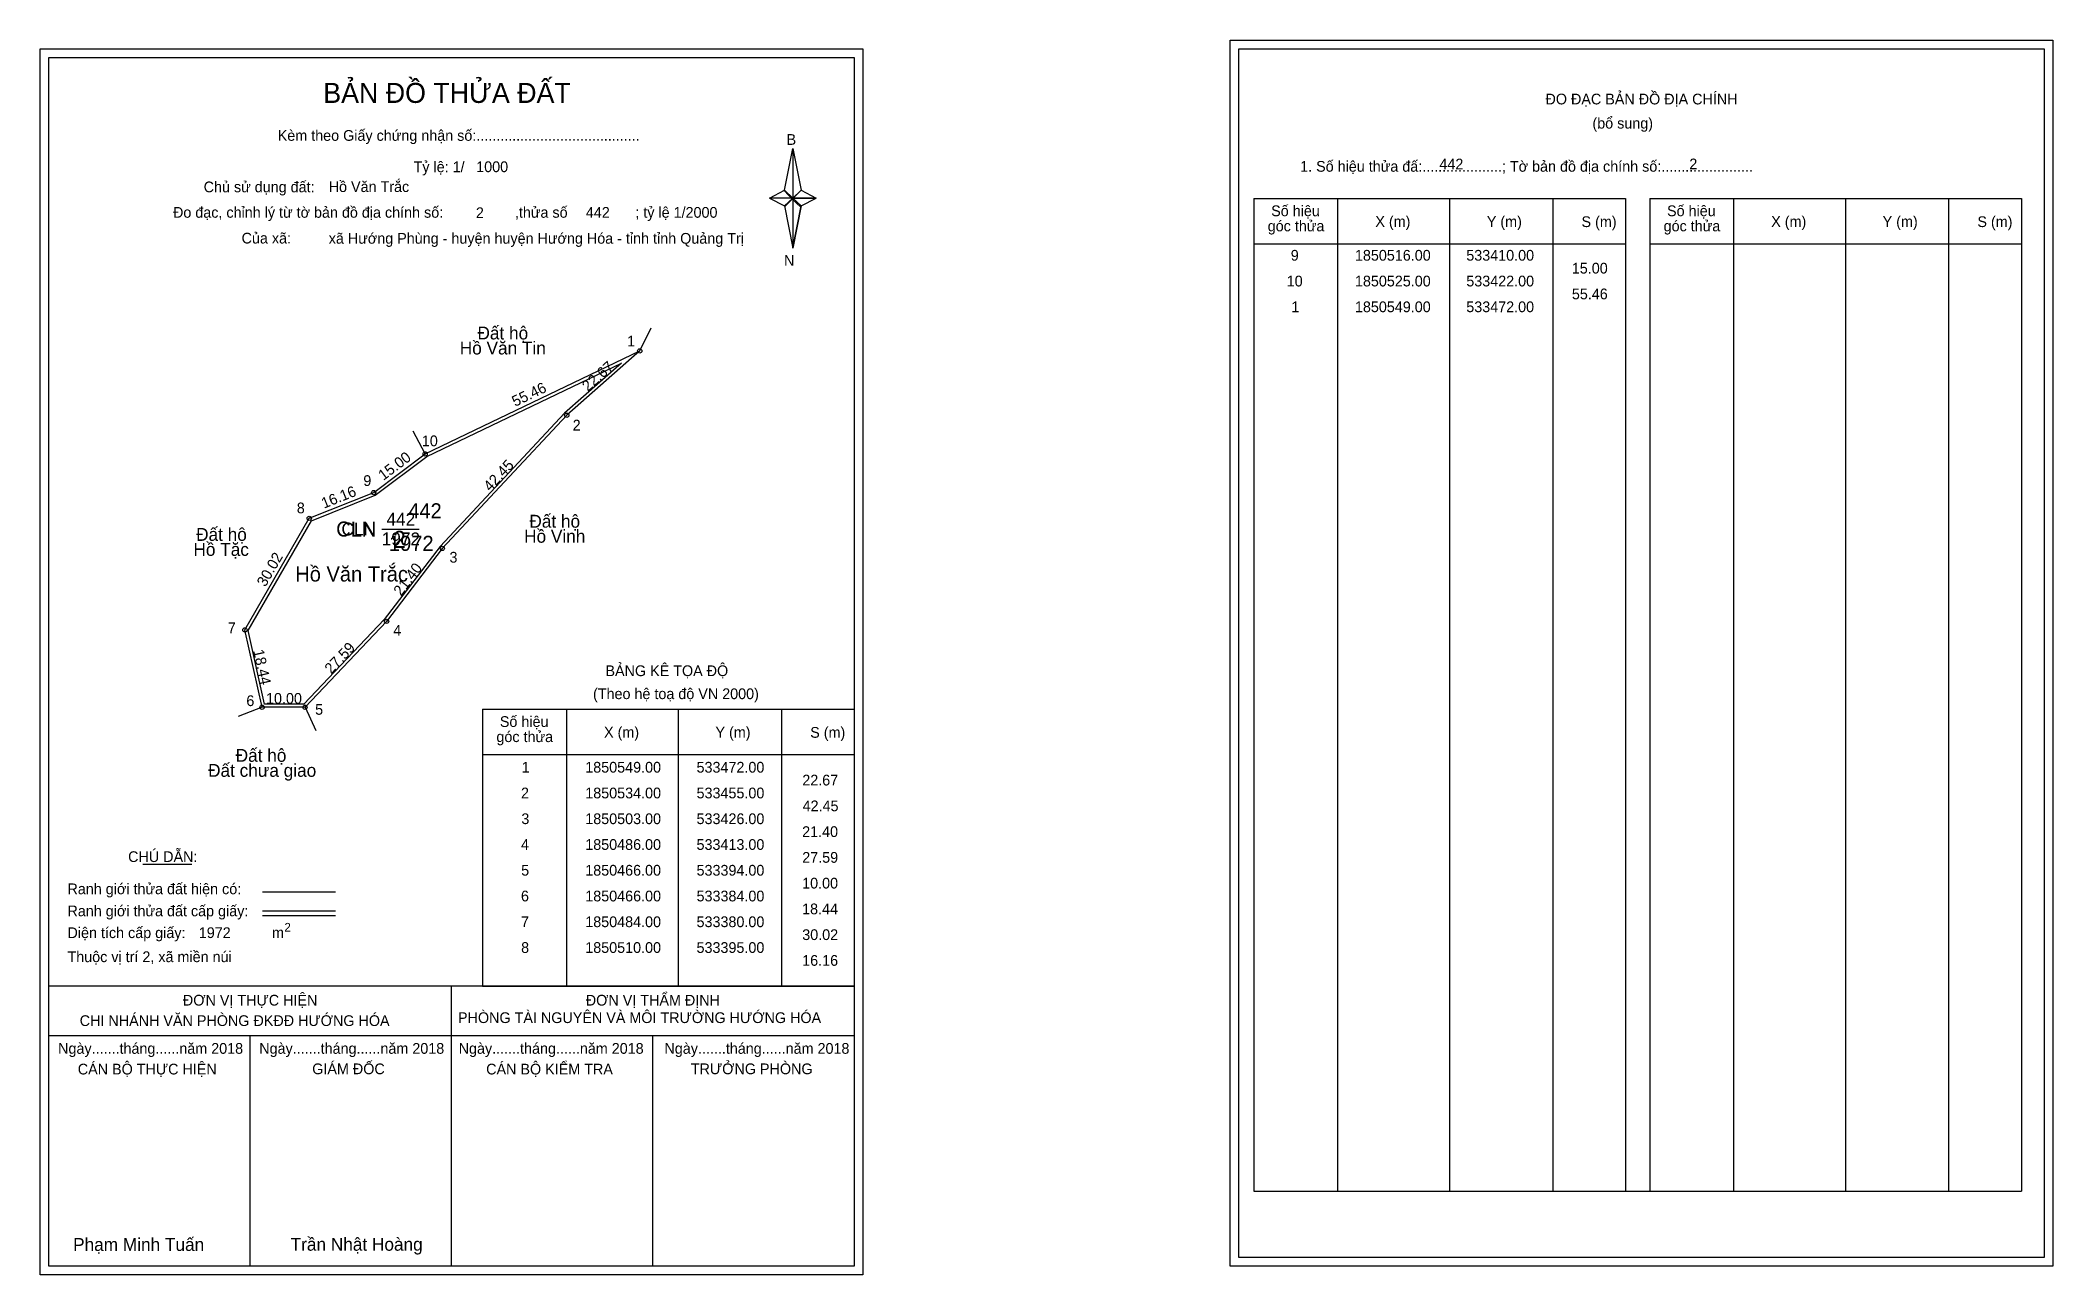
# Model space of a CAD drawing. Extents: x 533332 to 533801, y 1850334 to 1850621.
import ezdxf

# ---------------------------------------------------------------- set-up
doc = ezdxf.new("R2010")
doc.units = 0
for name, color, linetype in [('Level 1', 7, 'Continuous'), ('Level 10', 7, 'Continuous'), ('Level 11', 7, 'Continuous'), ('Level 13', 7, 'Continuous'), ('Level 2', 7, 'Continuous'), ('Level 27', 7, 'Continuous'), ('Level 3', 7, 'Continuous'), ('Level 36', 7, 'Continuous'), ('Level 4', 7, 'Continuous'), ('Level 49', 7, 'Continuous'), ('Level 5', 7, 'Continuous'), ('Level 53', 7, 'Continuous'), ('Level 55', 7, 'Continuous'), ('Level 6', 7, 'Continuous'), ('Level 63', 7, 'Continuous'), ('Level 7', 7, 'Continuous'), ('Level 9', 7, 'Continuous')]:
    doc.layers.add(name, color=color, linetype=linetype)

msp = doc.modelspace()

# ---------------------------------------------------------------- linework, layer by layer
at = {"layer": 'Level 1'}
for p, q in [((533611.62, 1850619.36), (533611.62, 1850619.36)), ((533334.3, 1850617.36), (533334.3, 1850617.36)), ((533505.72, 1850586.48), (533507.69, 1850596.12)), ((533507.69, 1850596.12), (533507.69, 1850584.6)), ((533507.69, 1850596.12), (533509.65, 1850586.48)), ((533502.27, 1850584.6), (533505.72, 1850586.48)), ((533505.72, 1850586.48), (533507.69, 1850584.6)), ((533507.54, 1850584.38), (533505.72, 1850586.26)), ((533507.69, 1850584.6), (533505.72, 1850582.76)), ((533507.54, 1850584.38), (533505.72, 1850582.54)), ((533505.72, 1850582.54), (533507.54, 1850584.38)), ((533505.72, 1850582.76), (533507.69, 1850572.9)), ((533509.51, 1850586.26), (533507.54, 1850584.38)), ((533507.54, 1850584.38), (533509.51, 1850586.26)), ((533509.51, 1850582.54), (533507.54, 1850584.38)), ((533509.65, 1850586.48), (533507.69, 1850584.6)), ((533507.69, 1850584.6), (533507.69, 1850572.9)), ((533507.69, 1850584.6), (533513.1, 1850584.6)), ((533507.69, 1850584.6), (533509.65, 1850582.76)), ((533509.65, 1850582.76), (533507.69, 1850572.9)), ((533509.65, 1850582.76), (533513.1, 1850584.6)), ((533615.15, 1850584.51), (533701.75, 1850584.51)), ((533634.74, 1850353.24), (533634.74, 1850584.51)), ((533660.81, 1850353.24), (533660.81, 1850584.51)), ((533684.79, 1850584.51), (533684.79, 1850353.24)), ((533701.75, 1850584.51), (533701.75, 1850353.24)), ((533707.41, 1850584.51), (533794.01, 1850584.51)), ((533727, 1850353.24), (533727, 1850584.51)), ((533753.07, 1850353.24), (533753.07, 1850584.51)), ((533777.04, 1850584.51), (533777.04, 1850353.24)), ((533794.01, 1850584.51), (533794.01, 1850353.24)), ((533615.15, 1850573.98), (533701.75, 1850573.98)), ((533707.41, 1850573.98), (533794.01, 1850573.98)), ((533435.39, 1850465.54), (533521.99, 1850465.54)), ((533454.98, 1850401.01), (533454.98, 1850465.54)), ((533481.05, 1850401.01), (533481.05, 1850465.54)), ((533505.02, 1850465.54), (533505.02, 1850401.01)), ((533435.39, 1850455.01), (533521.99, 1850455.01)), ((533356.21, 1850429.43), (533367.62, 1850429.43)), ((533384.08, 1850423.02), (533401.09, 1850423.02)), ((533384.08, 1850418.58), (533401.09, 1850418.58)), ((533384.08, 1850417.48), (533401.09, 1850417.48)), ((533441.12, 1850401.01), (533334.29, 1850401.01)), ((533521.99, 1850401.01), (533417.15, 1850401.01)), ((533428.14, 1850335.79), (533428.14, 1850401.01)), ((533435.39, 1850401.01), (533521.99, 1850401.01)), ((533521.99, 1850389.46), (533334.29, 1850389.46)), ((533381.22, 1850335.79), (533381.22, 1850389.46)), ((533475.07, 1850335.79), (533475.07, 1850389.46)), ((533615.15, 1850353.24), (533794.01, 1850353.24)), ((533521.99, 1850335.79), (533521.99, 1850335.79)), ((533799.32, 1850337.79), (533799.32, 1850337.79))]:
    msp.add_line(p, q, dxfattribs=at)
for points in [[(533505.72, 1850586.48), (533507.69, 1850596.12), (533507.69, 1850584.6)], [(533502.27, 1850584.6), (533505.72, 1850582.76), (533507.69, 1850584.6)], [(533507.69, 1850584.6), (533509.65, 1850586.48), (533513.1, 1850584.6)], [(533507.69, 1850584.6), (533507.69, 1850572.9), (533509.65, 1850582.76)]]:
    msp.add_lwpolyline(points, close=True, dxfattribs=at)
at = {"layer": 'Level 10'}
for points in [[(533394, 1850466), (533384, 1850466), (533380, 1850484), (533395, 1850510), (533410, 1850516), (533422, 1850525), (533472, 1850549), (533455, 1850534), (533426, 1850503), (533413, 1850486)], [(533393.7, 1850466.7), (533384.56, 1850466.7), (533380.74, 1850483.89), (533395.49, 1850509.44), (533410.35, 1850515.38), (533422.36, 1850524.4), (533467.75, 1850546.18), (533454.51, 1850534.5), (533425.47, 1850503.45), (533412.47, 1850486.45)]]:
    msp.add_lwpolyline(points, close=True, dxfattribs=at)
at = {"layer": 'Level 11'}
for centre in [(533472, 1850549), (533455, 1850534), (533422, 1850525), (533410, 1850516), (533395, 1850510), (533426, 1850503), (533380, 1850484), (533413, 1850486), (533384, 1850466), (533394, 1850466), (533394, 1850466)]:
    msp.add_circle(centre, 0.5, dxfattribs=at)
at = {"layer": 'Level 27'}
for p, q in [((533472, 1850549), (533474.68, 1850554.37)), ((533422, 1850525), (533419.22, 1850530.31)), ((533384, 1850466), (533378.4, 1850463.85)), ((533394, 1850466), (533396.51, 1850460.55))]:
    msp.add_line(p, q, dxfattribs=at)
at = {"layer": 'Level 3'}
for p, q in [((533615.15, 1850584.51), (533615.15, 1850353.24)), ((533707.41, 1850584.51), (533707.41, 1850353.24)), ((533435.39, 1850465.54), (533435.39, 1850401.01))]:
    msp.add_line(p, q, dxfattribs=at)
at = {"layer": 'Level 63'}
for points in [[(533332.29, 1850619.36), (533523.99, 1850619.36), (533523.99, 1850333.79), (533332.29, 1850333.79)], [(533609.62, 1850621.36), (533801.32, 1850621.36), (533801.32, 1850335.79), (533609.62, 1850335.79)], [(533611.62, 1850619.36), (533799.32, 1850619.36), (533799.32, 1850337.79), (533611.62, 1850337.79)], [(533334.29, 1850617.36), (533521.99, 1850617.36), (533521.99, 1850335.79), (533334.29, 1850335.79)]]:
    msp.add_lwpolyline(points, close=True, dxfattribs=at)
at = {"layer": 'Level 9'}
msp.add_line((533411.88, 1850507.5), (533420.57, 1850507.5), dxfattribs=at)

# ---------------------------------------------------------------- texts
at = {"layer": 'Level 1'}
for s, height, p in [('BẢN ĐỒ THỬA ĐẤT', 4.6657, (533398.26, 1850606.77)), ('ĐO ĐẠC BẢN ĐỒ ĐỊA CHÍNH', 2.5, (533683.1, 1850606.42)), ('Kèm theo Giấy chứng nhận số:.........................................', 2.5, (533387.64, 1850597.94)), ('(bổ sung)', 2.5, (533694.04, 1850600.8)), ('B', 2.5, (533506.23, 1850597)), ('1. Số hiệu thửa đấ:....................; Tờ bản đồ địa chính số:.......................', 2.5, (533625.93, 1850590.74)), ('Chủ sử dụng đất:', 2.5, (533370.38, 1850585.95)), ('Đo đạc, chỉnh lý từ tờ bản đồ địa chính số:                  ,thửa số                 ; tỷ lệ 1/2000', 2.5, (533363.23, 1850580.02)), ('Số hiệu', 2.5, (533619.17, 1850580.38)), ('Số hiệu', 2.5, (533711.43, 1850580.38)), ('góc thửa', 2.5, (533618.37, 1850576.85)), ('X (m)', 2.5, (533643.45, 1850577.9)), ('Y (m)', 2.5, (533669.43, 1850577.9)), ('S (m)', 2.5, (533691.5, 1850577.85)), ('góc thửa', 2.5, (533710.63, 1850576.85)), ('X (m)', 2.5, (533735.71, 1850577.9)), ('Y (m)', 2.5, (533761.68, 1850577.9)), ('S (m)', 2.5, (533783.76, 1850577.85)), ('Của xã:', 2.5, (533379.22, 1850574.02)), ('N', 2.5, (533505.63, 1850568.83)), ('BẢNG KÊ TỌA ĐỘ', 2.5, (533464.02, 1850473.24)), ('(Theo hệ toạ độ VN 2000)', 2.5, (533461.12, 1850467.88)), ('góc thửa', 2.5, (533438.61, 1850457.87)), ('Số hiệu', 2.5, (533439.41, 1850461.4)), ('X (m)', 2.5, (533463.69, 1850458.93)), ('Y (m)', 2.5, (533489.66, 1850458.93)), ('S (m)', 2.5, (533511.74, 1850458.88)), ('CHÚ DẪN:', 2.5, (533352.77, 1850429.93)), ('Ranh giới thửa đất hiện có:', 2.5, (533338.64, 1850422.43)), ('Ranh giới thửa đất cấp giấy:', 2.5, (533338.64, 1850417.29)), ('Diện tích cấp giấy:', 2.5, (533338.64, 1850412.21)), ('m', 2.5, (533386.3, 1850412.23)), ('2', 2, (533389.2, 1850413.74)), ('Thuộc vị trí 2, xã miền núi', 2.5, (533338.64, 1850406.61)), ('ĐƠN VỊ THỰC HIỆN', 2.5, (533365.53, 1850396.49)), ('ĐƠN VỊ THẨM ĐỊNH', 2.5, (533459.43, 1850396.49)), ('CHI NHÁNH VĂN PHÒNG ĐKĐĐ HƯỚNG HÓA', 2.5, (533341.49, 1850391.73)), ('PHÒNG TÀI NGUYÊN VÀ MÔI TRƯỜNG HƯỚNG HÓA', 2.5, (533429.66, 1850392.42)), ('Ngày.......tháng......năm 2018', 2.5, (533336.46, 1850385.26)), ('Ngày.......tháng......năm 2018', 2.5, (533383.33, 1850385.26)), ('Ngày.......tháng......năm 2018', 2.5, (533429.81, 1850385.26)), ('Ngày.......tháng......năm 2018', 2.5, (533477.77, 1850385.26)), ('CÁN BỘ THỰC HIỆN', 2.5, (533341.04, 1850380.44)), ('GIÁM ĐỐC', 2.5, (533395.68, 1850380.5)), ('CÁN BỘ KIỂM TRA', 2.5, (533436.22, 1850380.44)), ('TRƯỞNG PHÒNG', 2.5, (533483.91, 1850380.5)), ('Phạm Minh Tuấn', 3, (533339.95, 1850339.33)), ('Trần Nhật Hoàng', 3, (533390.65, 1850339.38))]:
    msp.add_text(s, height=height, dxfattribs=at).set_placement(p)
at = {"layer": 'Level 11'}
msp.add_text('Tỷ lệ: 1/', height=2.5, dxfattribs=at).set_placement((533419.3, 1850590.63))
at = {"layer": 'Level 13'}
for s, p in [('CLN', (533402.49, 1850506)), ('442', (533412.99, 1850508.3)), ('1972', (533411.88, 1850503.7))]:
    msp.add_text(s, height=3, dxfattribs=at).set_placement(p)
at = {"layer": 'Level 2'}
msp.add_text('Hồ Văn Trắc', height=3.5, dxfattribs=at).set_placement((533391.72, 1850495.28))
at = {"layer": 'Level 3'}
msp.add_text('CLN', height=3.5, dxfattribs=at).set_placement((533401.26, 1850505.75))
at = {"layer": 'Level 36'}
for s, p in [('Đất hộ', (533434.19, 1850551.67)), (' Hồ Văn Tin', (533428.95, 1850548.17)), ('Đất hộ', (533368.62, 1850504.75)), (' Hồ Vinh', (533443.95, 1850504.32)), ('Đất hộ', (533446.29, 1850507.82)), ('Hồ Tặc', (533368, 1850501.25)), ('Đất hộ', (533377.84, 1850453.28)), ('Đất chưa giao', (533371.41, 1850449.78))]:
    msp.add_text(s, height=3, dxfattribs=at).set_placement(p)
at = {"layer": 'Level 4'}
msp.add_text('442', height=3.5, dxfattribs=at).set_placement((533418.05, 1850510))
at = {"layer": 'Level 49'}
for s, rotation, p in [('22.67', 41.4237, (533459.92, 1850539.41)), ('55.46', 25.641, (533442.97, 1850535.95)), ('15.00', 36.8699, (533412.25, 1850518.69)), ('42.45', 46.9092, (533437.16, 1850516.1)), ('16.16', 21.8014, (533398.41, 1850512.23)), ('30.02', 60.0184, (533384.77, 1850493.87)), ('21.40', 52.5946, (533416.38, 1850491.74)), ('18.44', 282.5288, (533381.89, 1850479.17)), ('27.59', 46.4688, (533400.11, 1850473.6)), ('10.00', 360, (533384.91, 1850466.8))]:
    msp.add_text(s, height=2.5, rotation=rotation, dxfattribs=at).set_placement(p)
at = {"layer": 'Level 5'}
msp.add_text('1972', height=3.5, dxfattribs=at).set_placement((533413.56, 1850502.42))
at = {"layer": 'Level 53'}
for s, p in [('9', (533623.73, 1850570.02)), ('1850516.00', (533638.69, 1850570.02)), ('533410.00', (533664.64, 1850570.02)), ('15.00', (533689.24, 1850567.02)), ('10', (533622.79, 1850564.02)), ('1850525.00', (533638.69, 1850564.02)), ('533422.00', (533664.64, 1850564.02)), ('55.46', (533689.25, 1850561.02)), ('1', (533623.87, 1850558.02)), ('1850549.00', (533638.69, 1850558.02)), ('533472.00', (533664.64, 1850558.02)), ('1', (533444.49, 1850450.76)), ('1850549.00', (533459.31, 1850450.76)), ('533472.00', (533485.25, 1850450.76)), ('2', (533444.34, 1850444.76)), ('1850534.00', (533459.31, 1850444.76)), ('533455.00', (533485.25, 1850444.76)), ('22.67', (533509.89, 1850447.76)), ('3', (533444.42, 1850438.76)), ('1850503.00', (533459.31, 1850438.76)), ('533426.00', (533485.25, 1850438.76)), ('42.45', (533509.97, 1850441.76)), ('21.40', (533509.86, 1850435.76)), ('4', (533444.33, 1850432.76)), ('1850486.00', (533459.31, 1850432.76)), ('533413.00', (533485.25, 1850432.76)), ('27.59', (533509.88, 1850429.76)), ('5', (533444.38, 1850426.76)), ('1850466.00', (533459.31, 1850426.76)), ('533394.00', (533485.25, 1850426.76)), ('6', (533444.33, 1850420.76)), ('1850466.00', (533459.31, 1850420.76)), ('533384.00', (533485.25, 1850420.76)), ('10.00', (533509.86, 1850423.76)), ('18.44', (533509.85, 1850417.76)), ('7', (533444.34, 1850414.76)), ('1850484.00', (533459.31, 1850414.76)), ('533380.00', (533485.25, 1850414.76)), ('30.02', (533509.88, 1850411.76)), ('8', (533444.37, 1850408.76)), ('1850510.00', (533459.31, 1850408.76)), ('533395.00', (533485.25, 1850408.76)), ('16.16', (533509.87, 1850405.76))]:
    msp.add_text(s, height=2.5, dxfattribs=at).set_placement(p)
at = {"layer": 'Level 55'}
for s, height, p in [('439', 0.11, (533471.88, 1850548.89)), ('443', 0.11, (533471.88, 1850548.89)), ('1', 0.4, (533471.89, 1850549)), ('2', 0.4, (533454.86, 1850534)), ('443', 0.11, (533454.88, 1850533.89)), ('10', 0.4, (533421.72, 1850525)), ('439', 0.11, (533421.88, 1850524.89)), ('441', 0.11, (533421.89, 1850524.89)), ('441', 0.11, (533421.89, 1850524.89)), ('9', 0.4, (533409.86, 1850516)), ('441', 0.11, (533409.89, 1850515.89)), ('441', 0.11, (533409.89, 1850515.89)), ('8', 0.4, (533394.87, 1850510)), ('441', 0.11, (533394.89, 1850509.89)), ('441', 0.11, (533394.89, 1850509.89)), ('443', 0.11, (533425.88, 1850502.89)), ('3', 0.4, (533425.88, 1850503)), ('7', 0.4, (533379.87, 1850484)), ('441', 0.11, (533379.89, 1850483.89)), ('441', 0.11, (533379.89, 1850483.89)), ('4', 0.4, (533412.86, 1850486)), ('443', 0.11, (533412.88, 1850485.89)), ('6', 0.4, (533383.86, 1850466)), ('441', 0.11, (533383.89, 1850465.89)), ('441', 0.11, (533383.89, 1850465.89)), ('0', 0.11, (533383.96, 1850465.89)), ('0', 0.11, (533383.96, 1850465.89)), ('5', 0.4, (533393.87, 1850466)), ('443', 0.11, (533393.88, 1850465.89)), ('0', 0.11, (533393.96, 1850465.89)), ('0', 0.11, (533393.96, 1850465.89))]:
    msp.add_text(s, height=height, dxfattribs=at).set_placement(p)
at = {"layer": 'Level 6'}
for s, p in [('1000', (533433.9, 1850590.65)), ('442', (533658.38, 1850591.28)), ('2', (533716.62, 1850591.3)), ('Hồ Văn Trắc', (533399.52, 1850586.01)), ('2', (533433.82, 1850579.93)), ('442', (533459.45, 1850580.01)), ('xã Hướng Phùng - huyện huyện Hướng Hóa - tỉnh tỉnh Quảng Trị', (533399.53, 1850573.97)), ('1972', (533369.24, 1850412.22))]:
    msp.add_text(s, height=2.5, dxfattribs=at).set_placement(p)
at = {"layer": 'Level 7'}
msp.add_text('2', height=4, dxfattribs=at).set_placement((533414.51, 1850503.08))
at = {"layer": 'Level 9'}
for s, p in [('1', (533469.06, 1850550.03)), ('2', (533456.38, 1850530.45)), ('10', (533421.23, 1850526.79)), ('9', (533407.59, 1850517.54)), ('8', (533392.09, 1850511.17)), ('3', (533427.67, 1850499.68)), ('7', (533376, 1850483.24)), ('4', (533414.57, 1850482.67)), ('6', (533380.33, 1850466.26)), ('5', (533396.36, 1850464.23))]:
    msp.add_text(s, height=2.5, dxfattribs=at).set_placement(p)

doc.saveas('drawing.dxf')
